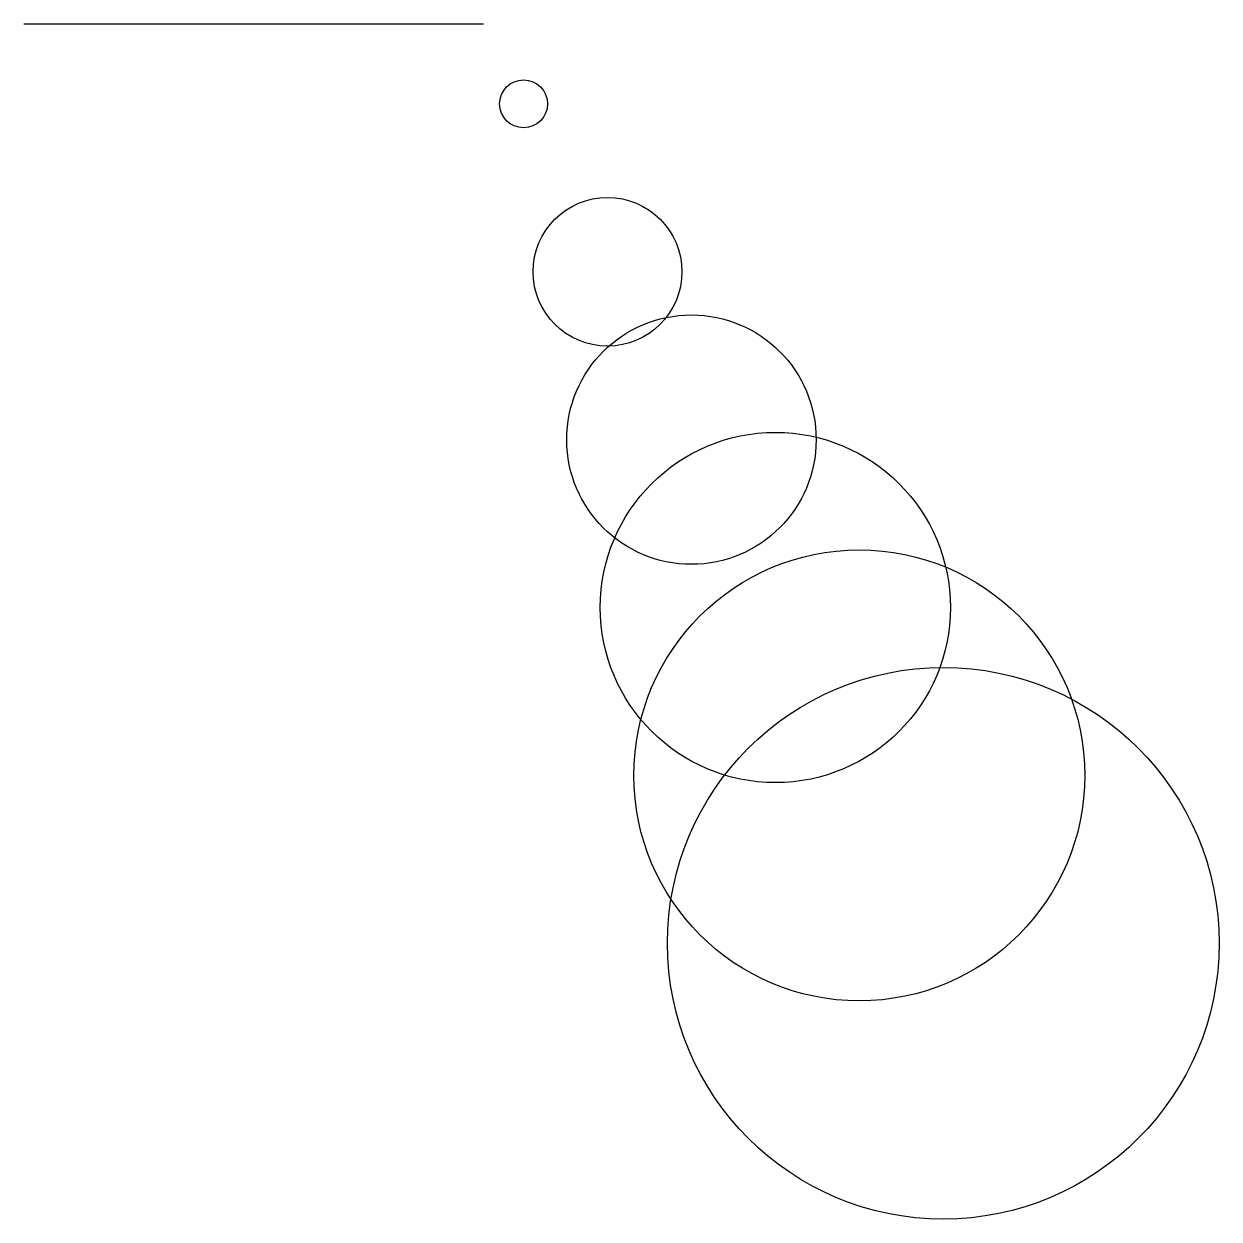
# Model space of a CAD drawing. Units: millimetres at full size, sheet at 1:100. Extents: x -15551 to 367, y -13286 to 2633.
import ezdxf

# ---------------------------------------------------------------- set-up
doc = ezdxf.new("R2010")
doc.units = ezdxf.units.MM
doc.header["$LTSCALE"] = 100
doc.layers.add('0-0', color=7, linetype='Continuous')

msp = doc.modelspace()

# ---------------------------------------------------------------- linework, layer by layer
at = {"layer": '0-0'}
msp.add_line((-15551, 2632.7), (-9428.6, 2632.7), dxfattribs=at)
for centre, radius in [((-8896.3, 1568.1), 319.4), ((-7778.3, -668), 990.2), ((-6660.2, -2904), 1661), ((-5542.2, -5140.1), 2331.8), ((-4424.2, -7376.2), 3002.7), ((-3306.1, -9612.2), 3673.5)]:
    msp.add_circle(centre, radius, dxfattribs=at)

doc.saveas('drawing.dxf')
